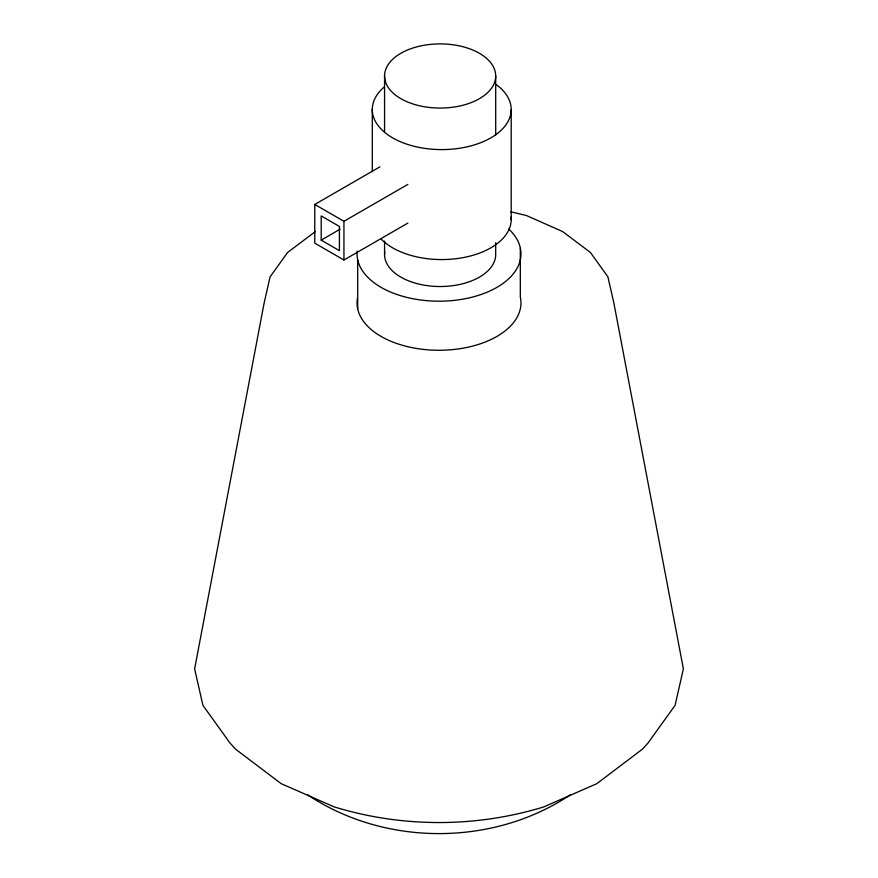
<?xml version="1.0" encoding="UTF-8"?>
<svg xmlns="http://www.w3.org/2000/svg" width="878" height="878" viewBox="0 0 878 878"><rect width="100%" height="100%" fill="white"/><g stroke="black" fill="none" stroke-linecap="round" stroke-linejoin="round"><path stroke-width="1.32" d="M315.367 231.572L287.578 252.48L270.106 276.822L264.146 302.954L194.62 668.871L202.939 705.385L229.871 742.876L235.578 749.186L281.19 783.67L334.244 806.915C402.201 827.745 475.799 827.745 543.756 806.915L596.81 783.67L642.422 749.186L648.129 742.876L675.061 705.385L683.38 668.871L613.854 302.954L607.894 276.822L590.422 252.48L562.633 231.572L526.427 215.527L510.612 211.752M570.294 794.864C493.041 846.502 384.959 846.502 307.706 794.864M407.864 223.1L343.946 260.009L314.774 243.162L314.774 204.453L379.889 166.864M314.774 204.453L343.946 221.3L407.864 184.391M321.194 240.122L339.424 250.658L339.424 226.458L321.194 215.933L321.194 240.122L340.126 229.202M520.314 247.947L520.314 297.016A81.961 47.324 0 0 1 439.637 350.267A81.961 47.324 0 0 1 357.533 297.752M511.205 109.695L511.205 219.676M495.697 76.145A55.566 32.08 0 0 1 412.1 103.681A55.566 32.08 0 0 1 412.594 48.114A55.566 32.08 0 0 1 495.697 76.145L495.697 134.872M495.697 242.712L495.697 254.609A55.566 32.08 0 0 1 437.771 286.491A55.566 32.08 0 0 1 384.74 251.887M384.564 75.815L384.564 131.81M384.564 241.055L384.564 254.269M372.283 109.278L372.283 171.737M357.686 259.811L357.686 308.891M343.946 221.3L343.946 260.009M496.564 84.859A69.461 40.103 0 0 1 489.814 138.439A69.461 40.103 0 0 1 396.823 140.085A69.461 40.103 0 0 1 384.41 86.845M511.073 217.064A69.461 40.103 0 0 1 461.554 257.902A69.461 40.103 0 0 1 381.403 239.332M508.691 228.971A81.961 47.324 0 0 1 459.139 299.749A81.961 47.324 0 0 1 357.181 251.141"/></g></svg>
